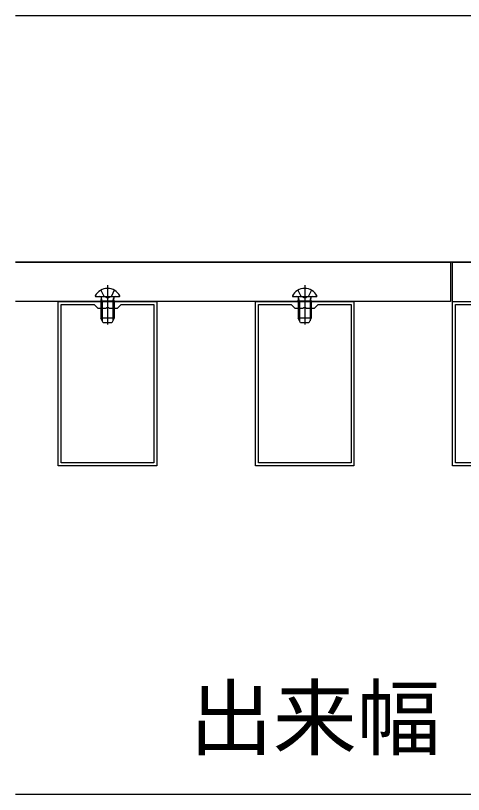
# Model space of a CAD drawing. Units: millimetres, scale not verified. Extents: x -1312 to 1312, y -1956 to 1944.
# Drawn here: x -186.4 to -50, y -992.8 to -755.8 of the extents above; entities that cross this region are included whole.
import ezdxf
from ezdxf.enums import TextEntityAlignment as Align

# ---------------------------------------------------------------- set-up
doc = ezdxf.new("R2010")
doc.units = ezdxf.units.MM
doc.header["$LTSCALE"] = 10
for name, color, linetype in [('0-2_YKK_11', 7, 'Continuous'), ('0-3_YKK_12', 2, 'Continuous'), ('0-4_YKK_13', 4, 'Continuous'), ('0-5_YKK_D', 6, 'Continuous')]:
    doc.layers.add(name, color=color, linetype=linetype)
doc.styles.add('ＭＳ ゴシック', font='')
doc.styles.get('ＭＳ ゴシック').set_extended_font_data('MS Gothic')

msp = doc.modelspace()

# ---------------------------------------------------------------- linework, layer by layer
at = {"layer": '0-2_YKK_11'}
for points in [[(-173.36, -892.77), (-173.36, -842.77), (-143.36, -842.77), (-143.36, -892.77)], [(-172.46, -891.87), (-172.46, -843.67), (-162.46, -843.67), (-161.36, -844.77), (-158.82, -844.77), (-158.63, -844.65), (-158.08, -844.65), (-157.9, -844.77), (-155.36, -844.77), (-154.26, -843.67), (-144.26, -843.67), (-144.26, -891.87)], [(-113.36, -892.77), (-113.36, -842.77), (-83.36, -842.77), (-83.36, -892.77)], [(-112.46, -891.87), (-112.46, -843.67), (-102.46, -843.67), (-101.36, -844.77), (-98.82, -844.77), (-98.63, -844.65), (-98.08, -844.65), (-97.9, -844.77), (-95.36, -844.77), (-94.26, -843.67), (-84.26, -843.67), (-84.26, -891.87)], [(-53.36, -892.77), (-53.36, -842.77), (-23.36, -842.77), (-23.36, -892.77)], [(-52.46, -891.87), (-52.46, -843.67), (-42.46, -843.67), (-41.36, -844.77), (-38.82, -844.77), (-38.63, -844.65), (-38.08, -844.65), (-37.9, -844.77), (-35.36, -844.77), (-34.26, -843.67), (-24.26, -843.67), (-24.26, -891.87)]]:
    msp.add_lwpolyline(points, close=True, dxfattribs=at)
at = {"layer": '0-3_YKK_12'}
for p, q in [((-186.36, -830.77), (-53.96, -830.77)), ((-53.36, -842.77), (55.64, -842.77))]:
    msp.add_line(p, q, dxfattribs=at)
for points in [[(-186.36, -755.77), (-35.36, -755.77), (-35.36, -830.77), (-186.36, -830.77)], [(-53.96, -830.77), (-53.96, -842.77), (-186.36, -842.77)], [(-53.36, -842.77), (-53.36, -830.77), (43.64, -830.77)]]:
    msp.add_lwpolyline(points, dxfattribs=at)
at = {"layer": '0-4_YKK_13'}
for p, q in [((-158.36, -837.77), (-158.36, -849.76)), ((-98.36, -837.77), (-98.36, -849.76)), ((-161.95, -841.27), (-154.76, -841.27)), ((-160.41, -839.3), (-159.5, -841.12)), ((-158.36, -841.73), (-159.5, -841.12)), ((-158.36, -841.73), (-157.21, -841.12)), ((-156.31, -839.3), (-157.21, -841.12)), ((-101.95, -841.27), (-94.76, -841.27)), ((-100.41, -839.3), (-99.5, -841.12)), ((-98.36, -841.73), (-99.5, -841.12)), ((-98.36, -841.73), (-97.21, -841.12)), ((-96.31, -839.3), (-97.21, -841.12)), ((-160.36, -842.67), (-160.21, -841.86)), ((-156.36, -842.67), (-160.36, -842.67)), ((-159.98, -842.67), (-160.22, -841.65)), ((-156.74, -842.67), (-156.5, -841.65)), ((-156.36, -842.67), (-156.5, -841.86)), ((-100.36, -842.67), (-100.21, -841.86)), ((-96.36, -842.67), (-100.36, -842.67)), ((-99.98, -842.67), (-100.22, -841.65)), ((-96.74, -842.67), (-96.5, -841.65)), ((-96.36, -842.67), (-96.5, -841.86)), ((-159.66, -849.27), (-160.36, -847.87)), ((-156.36, -847.87), (-160.36, -847.87)), ((-156.36, -847.87), (-157.06, -849.27)), ((-99.66, -849.27), (-100.36, -847.87)), ((-96.36, -847.87), (-100.36, -847.87)), ((-96.36, -847.87), (-97.06, -849.27)), ((-157.06, -849.27), (-159.66, -849.27)), ((-97.06, -849.27), (-99.66, -849.27))]:
    msp.add_line(p, q, dxfattribs=at)
for points in [[(-160.36, -842.67), (-160.36, -844.77), (-160.36, -847.87)], [(-159.98, -842.67), (-159.98, -844.77), (-159.98, -848.63)], [(-156.74, -842.67), (-156.74, -844.77), (-156.74, -848.63)], [(-156.36, -842.67), (-156.36, -844.77), (-156.36, -847.87)], [(-100.36, -842.67), (-100.36, -844.77), (-100.36, -847.87)], [(-99.98, -842.67), (-99.98, -844.77), (-99.98, -848.63)], [(-96.74, -842.67), (-96.74, -844.77), (-96.74, -848.63)], [(-96.36, -842.67), (-96.36, -844.77), (-96.36, -847.87)]]:
    msp.add_lwpolyline(points, dxfattribs=at)
for centre, radius, start, end in [((-158.36, -842.97), 4.2, 27.281, 152.719), ((-98.36, -842.97), 4.2, 27.281, 152.719), ((-161.95, -841.11), 0.154, 152.719, 270), ((-160.71, -841.77), 0.5, 349.909, 90), ((-156.01, -841.77), 0.5, 90, 190.091), ((-154.76, -841.11), 0.154, 270, 27.281), ((-101.95, -841.11), 0.154, 152.719, 270), ((-100.71, -841.77), 0.5, 349.909, 90), ((-96.01, -841.77), 0.5, 90, 190.091), ((-94.76, -841.11), 0.154, 270, 27.281)]:
    msp.add_arc(centre, radius, start, end, dxfattribs=at)
at = {"layer": '0-5_YKK_D'}
msp.add_line((80.39, -992.77), (-186.36, -992.77), dxfattribs=at)

# ---------------------------------------------------------------- texts
at = {"layer": '0-5_YKK_D', "style": 'ＭＳ ゴシック'}
msp.add_text('出来幅：W', height=18.7, dxfattribs=at).set_placement((-133.54, -984.44), align=Align.BOTTOM_LEFT)

doc.saveas('drawing.dxf')
